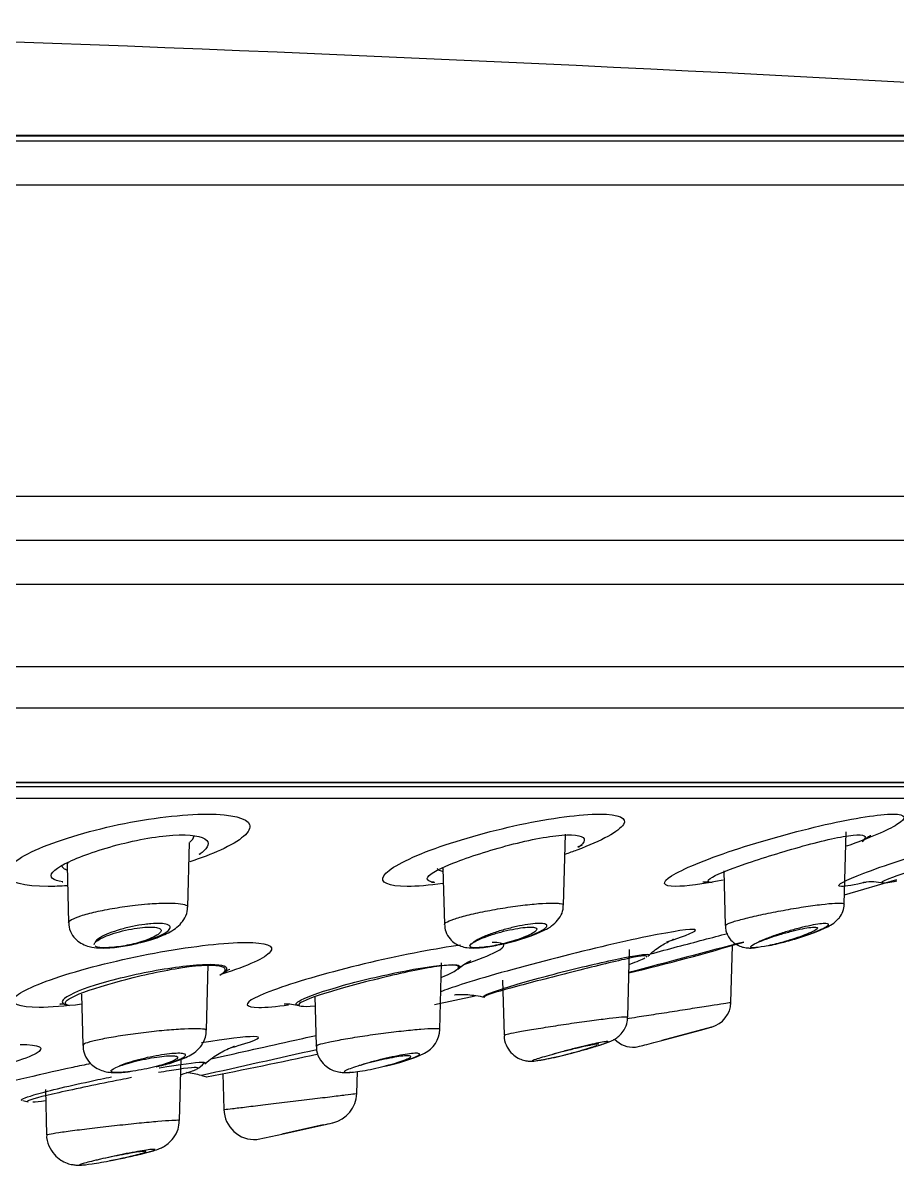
# Model space of a CAD drawing. Header units: millimetres. Extents: x -60 to 7633, y -2614 to 2146.
# Drawn here: x 3605 to 3624.86, y 1863.59 to 1889.54 of the extents above; entities that cross this region are included whole.
import ezdxf

# ---------------------------------------------------------------- set-up
doc = ezdxf.new("R2010")
doc.units = ezdxf.units.MM
doc.layers.get('0').update_dxf_attribs({"color": 250})

msp = doc.modelspace()

# ---------------------------------------------------------------- linework, layer by layer
at = {"linetype": 'Continuous'}
for p, q in [((3489.274, 1886.984), (3643.874, 1886.984)), ((3487.5, 1886.854), (3645.648, 1886.854)), ((3489.074, 1886.969), (3644.074, 1886.969)), ((3486.574, 1885.857), (3646.574, 1885.857)), ((3486.574, 1878.785), (3646.574, 1878.785)), ((3487.574, 1877.785), (3645.574, 1877.785)), ((3495.574, 1876.785), (3637.574, 1876.785)), ((3495.574, 1874.913), (3637.574, 1874.913)), ((3496.223, 1873.976), (3636.924, 1873.976)), ((3500.908, 1872.287), (3632.239, 1872.287)), ((3500.974, 1872.276), (3632.174, 1872.276)), ((3501.568, 1872.192), (3631.579, 1872.192)), ((3631.372, 1871.914), (3501.776, 1871.914)), ((3623.658, 1869.514), (3623.702, 1871.157)), ((3608.747, 1869.448), (3608.786, 1870.919)), ((3617.282, 1869.489), (3617.324, 1871.106)), ((3606.009, 1870.396), (3606.043, 1869.093)), ((3606.009, 1870.383), (3606.012, 1870.371)), ((3614.544, 1870.328), (3614.577, 1869.058)), ((3620.921, 1870.272), (3620.954, 1869.031)), ((3623.664, 1869.727), (3624.855, 1870.079)), ((3621.085, 1867.282), (3621.119, 1868.578)), ((3618.743, 1866.951), (3618.783, 1868.483)), ((3609.173, 1866.649), (3609.213, 1868.143)), ((3614.474, 1866.671), (3614.514, 1868.184)), ((3615.898, 1867.791), (3615.931, 1866.537)), ((3606.333, 1867.474), (3606.363, 1866.315)), ((3611.634, 1867.428), (3611.663, 1866.293)), ((3614.351, 1867.238), (3615.274, 1867.436)), ((3620.645, 1866.722), (3619.518, 1866.417)), ((3619.518, 1866.417), (3620.424, 1866.662)), ((3620.424, 1866.661), (3620.424, 1866.662)), ((3608.564, 1864.603), (3608.601, 1866.007)), ((3612.588, 1865.212), (3612.601, 1865.713)), ((3609.548, 1865.668), (3609.569, 1864.85)), ((3605.517, 1865.305), (3605.544, 1864.274)), ((3610.885, 1864.288), (3612.045, 1864.55)), ((3611.824, 1864.5), (3610.885, 1864.288)), ((3611.824, 1864.499), (3611.824, 1864.5)), ((3605.544, 1864.274), (3605.544, 1864.274))]:
    msp.add_line(p, q, dxfattribs=at)
for centre, radius, start, end in [((3566.574, 821.618), 1068.167, 85.85005, 88.768323), ((3605.739, 1878.654), 8.645, 292.2049, 292.5053), ((3613.485, 1880.562), 10.58, 292.9495, 293.5397), ((3620.475, 1869.034), 0.984, 79.1646, 91.6082), ((3618.341, 1896.678), 27.282, 282.1407, 282.1916), ((3624.27, 1868.684), 1.336, 77.919, 97.1817), ((3623.15, 1869.523), 0.506, 321.5879, 358.754), ((3615.053, 1872.748), 4.223, 280.7852, 294.0243), ((4012.653, 387.675), 1531.796, 104.799464, 104.900873), ((3608.096, 1912.869), 46.165, 283.3583, 286.7176), ((3620.485, 1867.301), 0.6, 285.1681, 358.3142), ((3605.316, 1878.607), 11.375, 272.6743, 272.6829), ((3605.763, 1866.112), 1.136, 76.1293, 85.7711), ((3610.946, 1865.925), 1.32, 75.5168, 90.5014), ((3608.681, 1866.613), 0.484, 326.5588, 4.283), ((3613.844, 1866.69), 0.627, 296.482, 358.0352), ((3565.054, 2068.712), 209.5, 285.32428, 285.3848), ((3614.95, 1876.053), 10.238, 279.319, 289.2011), ((3618.873, 1866.864), 0.6, 224.2173, 273.8827), ((4056.092, -129.221), 2044.318, 102.555771, 102.630901), ((3594.495, 1943.662), 79.435, 280.64784, 282.51505), ((3612.45, 1869.743), 3.984, 281.0553, 294.8405), ((3608.697, 1866.247), 0.54, 297.8055, 321.143), ((3608.325, 1862.714), 3, 75.7962, 82.4783), ((3610.218, 1870.178), 4.7, 255.8042, 257.2401), ((3610.218, 1870.178), 4.7, 255.7949, 255.8042), ((3611.888, 1865.232), 0.7, 282.7378, 358.3286), ((3605.192, 1865.477), 0.459, 245.8636, 261.8523), ((3610.269, 1864.866), 0.7, 181.374, 273.7862), ((3565.054, 2068.712), 209.5, 282.899, 282.95961), ((3606.165, 1885.37), 21.604, 281.0654, 282.6201)]:
    msp.add_arc(centre, radius, start, end, dxfattribs=at)
for points, knots in [([(3606.007, 1869.933), (3605.855, 1869.923), (3605.712, 1869.918), (3605.032, 1869.918), (3604.679, 1870.007), (3604.57, 1870.311), (3604.809, 1870.524), (3605.762, 1870.958), (3606.457, 1871.17), (3607.901, 1871.473), (3608.641, 1871.561), (3609.196, 1871.561)], [0, 0, 0, 0, 0.056819, 0.056819, 0.292614, 0.292614, 0.528409, 0.528409, 0.764205, 0.764205, 1, 1, 1, 1]), ([(3609.196, 1871.561), (3609.751, 1871.561), (3610.098, 1871.473), (3610.206, 1871.171), (3609.96, 1870.957), (3609.291, 1870.652), (3609.054, 1870.562), (3608.792, 1870.477)], [0, 0, 0, 0, 0.413302, 0.413302, 0.826604, 0.826604, 1, 1, 1, 1]), ([(3614.544, 1869.982), (3614.231, 1869.94), (3613.953, 1869.918), (3613.301, 1869.918), (3613.103, 1870.007), (3613.295, 1870.311), (3613.68, 1870.524), (3614.833, 1870.958), (3615.579, 1871.17), (3617, 1871.473), (3617.668, 1871.561), (3618.107, 1871.561)], [0, 0, 0, 0, 0.112051, 0.112051, 0.334038, 0.334038, 0.556026, 0.556026, 0.778013, 0.778013, 1, 1, 1, 1]), ([(3618.107, 1871.561), (3618.545, 1871.561), (3618.738, 1871.473), (3618.544, 1871.171), (3618.152, 1870.957), (3617.496, 1870.71), (3617.406, 1870.677), (3617.312, 1870.645)], [0, 0, 0, 0, 0.464812, 0.464812, 0.929625, 0.929625, 1, 1, 1, 1]), ([(3620.908, 1870.062), (3620.439, 1869.969), (3620.057, 1869.918), (3619.527, 1869.918), (3619.494, 1870.007), (3619.979, 1870.311), (3620.493, 1870.524), (3621.794, 1870.958), (3622.559, 1871.17), (3623.896, 1871.473), (3624.461, 1871.561), (3624.765, 1871.561)], [0, 0, 0, 0, 0.160429, 0.160429, 0.370322, 0.370322, 0.580215, 0.580215, 0.790107, 0.790107, 1, 1, 1, 1]), ([(3624.158, 1870.01), (3623.883, 1869.95), (3623.687, 1869.918), (3623.44, 1869.918), (3623.572, 1870.007), (3624.328, 1870.311), (3624.949, 1870.524), (3626.343, 1870.958), (3627.092, 1871.17), (3628.286, 1871.473), (3628.725, 1871.561), (3628.88, 1871.561)], [0, 0, 0, 0, 0.131797, 0.131797, 0.348848, 0.348848, 0.565898, 0.565898, 0.782949, 0.782949, 1, 1, 1, 1]), ([(3624.765, 1871.561), (3625.069, 1871.561), (3625.098, 1871.473), (3624.646, 1871.192), (3624.231, 1871.016), (3623.71, 1870.832)], [0, 0, 0, 0, 0.537815, 0.537815, 1, 1, 1, 1]), ([(3607.062, 1870.837), (3607.517, 1870.962), (3608.015, 1871.058), (3608.808, 1871.109), (3609.093, 1871.062), (3609.255, 1870.879), (3609.19, 1870.762), (3609.01, 1870.643)], [0, 0, 0, 0, 0.3497706, 0.3497706, 0.6995411, 0.6995411, 1, 1, 1, 1]), ([(3615.974, 1870.837), (3616.439, 1870.962), (3616.908, 1871.058), (3617.576, 1871.109), (3617.764, 1871.062), (3617.748, 1870.918), (3617.702, 1870.862), (3617.622, 1870.802)], [0, 0, 0, 0, 0.4055627, 0.4055627, 0.8111255, 0.8111255, 1, 1, 1, 1]), ([(3622.727, 1870.837), (3623.182, 1870.962), (3623.601, 1871.058), (3624.114, 1871.109), (3624.198, 1871.062), (3624.083, 1870.957), (3624.076, 1870.951), (3624.067, 1870.944)], [0, 0, 0, 0, 0.484645, 0.484645, 0.969289, 0.969289, 1, 1, 1, 1]), ([(3624.063, 1870.937), (3624.102, 1870.969), (3624.18, 1871.032), (3624.246, 1871.071), (3624.259, 1871.078), (3624.259, 1871.078)], [0, 0, 0, 0, 0.303251, 0.706989, 1, 1, 1, 1]), ([(3605.911, 1870.022), (3605.797, 1870.038), (3605.715, 1870.064), (3605.588, 1870.177), (3605.695, 1870.297), (3606.206, 1870.563), (3606.608, 1870.711), (3607.062, 1870.837)], [0, 0, 0, 0, 0.1856472, 0.1856472, 0.5928236, 0.5928236, 1, 1, 1, 1]), ([(3614.345, 1870.012), (3614.235, 1870.026), (3614.179, 1870.056), (3614.195, 1870.177), (3614.401, 1870.297), (3615.059, 1870.563), (3615.509, 1870.711), (3615.974, 1870.837)], [0, 0, 0, 0, 0.218555, 0.218555, 0.609277, 0.609277, 1, 1, 1, 1]), ([(3620.642, 1870.006), (3620.554, 1870.017), (3620.543, 1870.049), (3620.721, 1870.177), (3621.018, 1870.297), (3621.793, 1870.563), (3622.271, 1870.711), (3622.727, 1870.837)], [0, 0, 0, 0, 0.245411, 0.245411, 0.622705, 0.622705, 1, 1, 1, 1]), ([(3624.532, 1870.003), (3624.479, 1870.008), (3624.53, 1870.042), (3624.881, 1870.177), (3625.254, 1870.297), (3626.113, 1870.563), (3626.6, 1870.711), (3627.025, 1870.837)], [0, 0, 0, 0, 0.2703193, 0.2703193, 0.6351596, 0.6351596, 1, 1, 1, 1]), ([(3605.885, 1870.384), (3605.889, 1870.371), (3605.897, 1870.358), (3605.927, 1870.327), (3605.957, 1870.311), (3605.996, 1870.297)], [0, 0, 0, 0, 0.379387, 0.379387, 1, 1, 1, 1]), ([(3606.032, 1870.473), (3606.017, 1870.448), (3606.009, 1870.423), (3606.009, 1870.401), (3606.009, 1870.391), (3606.01, 1870.381), (3606.012, 1870.372)], [0, 0, 0, 0, 0.697239, 0.697239, 0.697239, 1, 1, 1, 1]), ([(3614.281, 1870.018), (3614.279, 1870.018), (3614.29, 1870.019), (3614.338, 1870.011), (3614.354, 1870.008)], [0, 0, 0, 0, 0.7108224, 1, 1, 1, 1]), ([(3606.043, 1869.093), (3606.042, 1869.114), (3606.066, 1869.139), (3606.11, 1869.164), (3606.158, 1869.192), (3606.231, 1869.222), (3606.323, 1869.252), (3606.417, 1869.282), (3606.533, 1869.313), (3606.662, 1869.342), (3606.792, 1869.372), (3606.938, 1869.4), (3607.089, 1869.426), (3607.239, 1869.451), (3607.398, 1869.473), (3607.551, 1869.491), (3607.648, 1869.502), (3607.745, 1869.512), (3607.838, 1869.519)], [0, 0, 0, 0, 0.168209, 0.168209, 0.168209, 0.346177, 0.346177, 0.346177, 0.526705, 0.526705, 0.526705, 0.707906, 0.707906, 0.707906, 0.887496, 0.887496, 0.887496, 1, 1, 1, 1]), ([(3607.682, 1868.646), (3607.767, 1868.667), (3607.973, 1868.719), (3608.291, 1868.848), (3608.53, 1868.988), (3608.688, 1869.196), (3608.75, 1869.35), (3608.742, 1869.431), (3608.74, 1869.449)], [0, 0, 0, 0, 0.14405, 0.408509, 0.701434, 0.835313, 0.968234, 1, 1, 1, 1]), ([(3607.838, 1869.519), (3607.978, 1869.531), (3608.112, 1869.538), (3608.229, 1869.54), (3608.347, 1869.542), (3608.45, 1869.539), (3608.53, 1869.531), (3608.611, 1869.524), (3608.672, 1869.511), (3608.707, 1869.495), (3608.734, 1869.482), (3608.748, 1869.467), (3608.747, 1869.451)], [0, 0, 0, 0, 0.26621, 0.26621, 0.26621, 0.532472, 0.532472, 0.532472, 0.798209, 0.798209, 0.798209, 1, 1, 1, 1]), ([(3614.577, 1869.056), (3614.577, 1869.068), (3614.589, 1869.083), (3614.613, 1869.099), (3614.648, 1869.121), (3614.708, 1869.147), (3614.788, 1869.174), (3614.87, 1869.202), (3614.975, 1869.232), (3615.094, 1869.262), (3615.215, 1869.293), (3615.355, 1869.324), (3615.501, 1869.353), (3615.647, 1869.382), (3615.805, 1869.41), (3615.96, 1869.435), (3616.113, 1869.459), (3616.269, 1869.48), (3616.413, 1869.497), (3616.555, 1869.514), (3616.69, 1869.526), (3616.806, 1869.533), (3616.92, 1869.54), (3617.019, 1869.542), (3617.095, 1869.539), (3617.141, 1869.538), (3617.179, 1869.534), (3617.208, 1869.529)], [0, 0, 0, 0, 0.08384, 0.08384, 0.08384, 0.203027, 0.203027, 0.203027, 0.324433, 0.324433, 0.324433, 0.447463, 0.447463, 0.447463, 0.570765, 0.570765, 0.570765, 0.692802, 0.692802, 0.692802, 0.812598, 0.812598, 0.812598, 0.930228, 0.930228, 0.930228, 1, 1, 1, 1]), ([(3616.772, 1868.891), (3616.89, 1868.942), (3617.037, 1869.017), (3617.207, 1869.211), (3617.277, 1869.368), (3617.274, 1869.455), (3617.273, 1869.488)], [0, 0, 0, 0, 0.488027, 0.715127, 0.907446, 1, 1, 1, 1]), ([(3617.208, 1869.529), (3617.257, 1869.52), (3617.282, 1869.506), (3617.282, 1869.489), (3617.282, 1869.489), (3617.282, 1869.489), (3617.282, 1869.489)], [0, 0, 0, 0, 0.9998861, 0.9998861, 0.9998861, 1, 1, 1, 1]), ([(3620.954, 1869.029), (3620.954, 1869.036), (3620.963, 1869.045), (3620.98, 1869.055), (3621.009, 1869.072), (3621.064, 1869.093), (3621.138, 1869.117), (3621.214, 1869.141), (3621.313, 1869.168), (3621.427, 1869.196), (3621.543, 1869.225), (3621.678, 1869.256), (3621.82, 1869.286), (3621.964, 1869.316), (3622.12, 1869.347), (3622.274, 1869.375), (3622.428, 1869.404), (3622.586, 1869.43), (3622.733, 1869.453), (3622.878, 1869.475), (3623.018, 1869.495), (3623.139, 1869.509), (3623.258, 1869.523), (3623.364, 1869.533), (3623.445, 1869.538), (3623.526, 1869.542), (3623.586, 1869.541), (3623.621, 1869.536), (3623.646, 1869.532), (3623.659, 1869.526), (3623.658, 1869.517)], [0, 0, 0, 0, 0.062916, 0.062916, 0.062916, 0.168173, 0.168173, 0.168173, 0.275265, 0.275265, 0.275265, 0.384283, 0.384283, 0.384283, 0.494491, 0.494491, 0.494491, 0.604576, 0.604576, 0.604576, 0.713231, 0.713231, 0.713231, 0.819803, 0.819803, 0.819803, 0.92461, 0.92461, 0.92461, 1, 1, 1, 1]), ([(3606.05, 1869.094), (3606.048, 1869.076), (3606.04, 1868.996), (3606.099, 1868.844), (3606.214, 1868.698), (3606.36, 1868.6), (3606.534, 1868.54), (3606.772, 1868.511), (3607.104, 1868.528), (3607.457, 1868.583), (3607.624, 1868.63), (3607.682, 1868.646)], [0, 0, 0, 0, 0.024231, 0.125619, 0.216631, 0.300738, 0.394968, 0.530461, 0.740673, 0.921937, 1, 1, 1, 1]), ([(3607.613, 1868.637), (3607.64, 1868.643), (3607.666, 1868.65), (3607.692, 1868.657), (3607.784, 1868.681), (3607.874, 1868.709), (3607.953, 1868.737), (3608.036, 1868.767), (3608.11, 1868.798), (3608.17, 1868.828), (3608.231, 1868.86), (3608.279, 1868.891), (3608.31, 1868.92), (3608.34, 1868.948), (3608.354, 1868.975), (3608.349, 1868.998), (3608.344, 1869.02), (3608.322, 1869.038), (3608.283, 1869.052), (3608.246, 1869.064), (3608.193, 1869.073), (3608.129, 1869.076), (3608.067, 1869.079), (3607.993, 1869.077), (3607.912, 1869.071), (3607.868, 1869.067), (3607.822, 1869.062), (3607.774, 1869.056), (3607.684, 1869.044), (3607.587, 1869.028), (3607.493, 1869.008), (3607.399, 1868.988), (3607.304, 1868.964), (3607.216, 1868.939), (3607.125, 1868.912), (3607.04, 1868.883), (3606.965, 1868.854), (3606.888, 1868.824), (3606.82, 1868.792), (3606.768, 1868.761), (3606.716, 1868.73), (3606.677, 1868.7), (3606.658, 1868.673), (3606.648, 1868.66), (3606.643, 1868.648), (3606.641, 1868.637)], [0, 0, 0, 0, 0.020536, 0.020536, 0.020536, 0.094589, 0.094589, 0.094589, 0.171825, 0.171825, 0.171825, 0.250965, 0.250965, 0.250965, 0.329694, 0.329694, 0.329694, 0.405746, 0.405746, 0.405746, 0.478197, 0.478197, 0.478197, 0.547893, 0.547893, 0.547893, 0.58581, 0.58581, 0.58581, 0.658609, 0.658609, 0.658609, 0.731245, 0.731245, 0.731245, 0.806333, 0.806333, 0.806333, 0.884377, 0.884377, 0.884377, 0.963678, 0.963678, 0.963678, 1, 1, 1, 1]), ([(3615.99, 1868.637), (3615.996, 1868.638), (3616.001, 1868.64), (3616.007, 1868.641), (3616.101, 1868.664), (3616.197, 1868.69), (3616.287, 1868.718), (3616.38, 1868.746), (3616.47, 1868.777), (3616.548, 1868.807), (3616.629, 1868.839), (3616.701, 1868.87), (3616.757, 1868.9), (3616.814, 1868.93), (3616.856, 1868.958), (3616.88, 1868.982), (3616.904, 1869.006), (3616.911, 1869.027), (3616.9, 1869.042), (3616.893, 1869.052), (3616.879, 1869.06), (3616.858, 1869.065), (3616.829, 1869.074), (3616.784, 1869.078), (3616.729, 1869.077), (3616.673, 1869.076), (3616.604, 1869.071), (3616.529, 1869.061), (3616.453, 1869.051), (3616.369, 1869.037), (3616.282, 1869.02), (3616.193, 1869.002), (3616.099, 1868.98), (3616.008, 1868.956), (3615.913, 1868.931), (3615.818, 1868.903), (3615.731, 1868.874), (3615.639, 1868.844), (3615.554, 1868.813), (3615.481, 1868.782), (3615.406, 1868.751), (3615.343, 1868.72), (3615.295, 1868.691), (3615.263, 1868.672), (3615.238, 1868.653), (3615.221, 1868.637)], [0, 0, 0, 0, 0.004443, 0.004443, 0.004443, 0.077749, 0.077749, 0.077749, 0.154335, 0.154335, 0.154335, 0.233226, 0.233226, 0.233226, 0.312267, 0.312267, 0.312267, 0.389061, 0.389061, 0.389061, 0.436205, 0.436205, 0.436205, 0.505307, 0.505307, 0.505307, 0.574411, 0.574411, 0.574411, 0.643612, 0.643612, 0.643612, 0.714806, 0.714806, 0.714806, 0.789161, 0.789161, 0.789161, 0.866649, 0.866649, 0.866649, 0.94587, 0.94587, 0.94587, 1, 1, 1, 1]), ([(3622.206, 1868.637), (3622.281, 1868.655), (3622.358, 1868.676), (3622.435, 1868.698), (3622.532, 1868.726), (3622.629, 1868.755), (3622.72, 1868.785), (3622.814, 1868.816), (3622.903, 1868.848), (3622.98, 1868.878), (3623.058, 1868.909), (3623.127, 1868.938), (3623.178, 1868.964), (3623.213, 1868.982), (3623.241, 1868.998), (3623.261, 1869.012), (3623.288, 1869.031), (3623.3, 1869.047), (3623.297, 1869.058), (3623.294, 1869.069), (3623.275, 1869.075), (3623.241, 1869.077), (3623.208, 1869.078), (3623.16, 1869.075), (3623.102, 1869.067), (3623.044, 1869.06), (3622.974, 1869.047), (3622.897, 1869.032), (3622.819, 1869.016), (3622.733, 1868.995), (3622.644, 1868.973), (3622.552, 1868.949), (3622.456, 1868.923), (3622.363, 1868.895), (3622.266, 1868.866), (3622.17, 1868.835), (3622.082, 1868.804), (3621.991, 1868.773), (3621.907, 1868.742), (3621.836, 1868.712), (3621.771, 1868.685), (3621.716, 1868.659), (3621.674, 1868.637)], [0, 0, 0, 0, 0.060054, 0.060054, 0.060054, 0.135891, 0.135891, 0.135891, 0.21439, 0.21439, 0.21439, 0.293623, 0.293623, 0.293623, 0.346592, 0.346592, 0.346592, 0.417528, 0.417528, 0.417528, 0.488587, 0.488587, 0.488587, 0.558036, 0.558036, 0.558036, 0.627029, 0.627029, 0.627029, 0.697601, 0.697601, 0.697601, 0.771152, 0.771152, 0.771152, 0.847967, 0.847967, 0.847967, 0.926964, 0.926964, 0.926964, 1, 1, 1, 1]), ([(3622.211, 1868.636), (3622.262, 1868.649), (3622.419, 1868.686), (3622.734, 1868.783), (3623.087, 1868.91), (3623.309, 1869.011), (3623.462, 1869.111), (3623.524, 1869.182), (3623.547, 1869.208)], [0, 0, 0, 0, 0.086967, 0.31097, 0.542724, 0.801818, 0.938493, 1, 1, 1, 1]), ([(3606.641, 1868.637), (3606.641, 1868.637), (3606.641, 1868.637), (3606.641, 1868.637), (3606.658, 1868.66), (3606.69, 1868.685), (3606.733, 1868.711), (3606.778, 1868.738), (3606.836, 1868.766), (3606.904, 1868.793), (3606.972, 1868.82), (3607.053, 1868.847), (3607.138, 1868.872), (3607.221, 1868.896), (3607.312, 1868.919), (3607.402, 1868.937), (3607.489, 1868.955), (3607.577, 1868.969), (3607.659, 1868.979), (3607.738, 1868.988), (3607.812, 1868.994), (3607.876, 1868.994), (3607.939, 1868.995), (3607.993, 1868.992), (3608.035, 1868.984), (3608.077, 1868.977), (3608.108, 1868.965), (3608.125, 1868.951), (3608.143, 1868.936), (3608.148, 1868.918), (3608.14, 1868.897), (3608.132, 1868.876), (3608.109, 1868.852), (3608.074, 1868.827), (3608.038, 1868.801), (3607.987, 1868.774), (3607.927, 1868.747), (3607.864, 1868.719), (3607.79, 1868.691), (3607.709, 1868.666), (3607.678, 1868.656), (3607.646, 1868.646), (3607.613, 1868.637)], [0, 0, 0, 0, 0.000031, 0.000031, 0.000031, 0.080794, 0.080794, 0.080794, 0.1648, 0.1648, 0.1648, 0.250361, 0.250361, 0.250361, 0.334874, 0.334874, 0.334874, 0.416123, 0.416123, 0.416123, 0.49355, 0.49355, 0.49355, 0.568422, 0.568422, 0.568422, 0.642961, 0.642961, 0.642961, 0.719339, 0.719339, 0.719339, 0.798987, 0.798987, 0.798987, 0.88211, 0.88211, 0.88211, 0.967438, 0.967438, 0.967438, 1, 1, 1, 1]), ([(3614.582, 1869.057), (3614.586, 1868.995), (3614.597, 1868.883), (3614.692, 1868.726), (3614.819, 1868.617), (3614.957, 1868.553), (3615.112, 1868.521), (3615.322, 1868.515), (3615.581, 1868.542), (3615.775, 1868.584), (3615.843, 1868.599)], [0, 0, 0, 0, 0.097118, 0.209052, 0.303984, 0.395106, 0.496336, 0.644385, 0.892338, 1, 1, 1, 1]), ([(3619.626, 1868.657), (3620.101, 1868.81), (3620.336, 1868.913), (3620.19, 1868.961), (3619.798, 1868.904), (3618.576, 1868.653), (3617.769, 1868.463), (3616.207, 1868.06), (3615.46, 1867.849), (3614.955, 1867.687)], [0, 0, 0, 0, 0.245362, 0.245362, 0.496908, 0.496908, 0.748454, 0.748454, 1, 1, 1, 1]), ([(3615.221, 1868.637), (3615.225, 1868.639), (3615.229, 1868.642), (3615.233, 1868.645), (3615.27, 1868.668), (3615.321, 1868.694), (3615.381, 1868.72), (3615.443, 1868.747), (3615.517, 1868.776), (3615.596, 1868.802), (3615.677, 1868.83), (3615.766, 1868.857), (3615.856, 1868.881), (3615.944, 1868.904), (3616.036, 1868.926), (3616.122, 1868.943), (3616.205, 1868.96), (3616.286, 1868.974), (3616.358, 1868.982), (3616.426, 1868.991), (3616.487, 1868.995), (3616.535, 1868.994), (3616.583, 1868.994), (3616.619, 1868.99), (3616.643, 1868.981), (3616.667, 1868.973), (3616.678, 1868.961), (3616.676, 1868.946), (3616.674, 1868.93), (3616.658, 1868.911), (3616.63, 1868.89), (3616.602, 1868.868), (3616.559, 1868.844), (3616.506, 1868.818), (3616.451, 1868.792), (3616.384, 1868.764), (3616.31, 1868.737), (3616.234, 1868.709), (3616.148, 1868.682), (3616.06, 1868.656), (3616.037, 1868.65), (3616.013, 1868.643), (3615.99, 1868.637)], [0, 0, 0, 0, 0.009309, 0.009309, 0.009309, 0.090502, 0.090502, 0.090502, 0.174812, 0.174812, 0.174812, 0.260398, 0.260398, 0.260398, 0.344626, 0.344626, 0.344626, 0.425421, 0.425421, 0.425421, 0.50246, 0.50246, 0.50246, 0.577176, 0.577176, 0.577176, 0.651834, 0.651834, 0.651834, 0.72855, 0.72855, 0.72855, 0.808632, 0.808632, 0.808632, 0.892117, 0.892117, 0.892117, 0.977565, 0.977565, 0.977565, 1, 1, 1, 1]), ([(3619.255, 1868.385), (3619.459, 1868.439), (3619.667, 1868.495), (3620.272, 1868.655), (3620.66, 1868.758), (3621.011, 1868.851)], [0, 0, 0, 0, 0.342478, 0.342478, 1, 1, 1, 1]), ([(3620.962, 1869.031), (3620.962, 1868.985), (3620.965, 1868.884), (3621.045, 1868.734), (3621.162, 1868.621), (3621.285, 1868.556), (3621.404, 1868.525), (3621.528, 1868.516), (3621.607, 1868.521), (3621.659, 1868.527)], [0, 0, 0, 0, 0.112795, 0.288794, 0.429972, 0.554519, 0.67312, 0.802295, 1, 1, 1, 1]), ([(3621.674, 1868.637), (3621.694, 1868.646), (3621.715, 1868.655), (3621.738, 1868.665), (3621.797, 1868.69), (3621.867, 1868.716), (3621.943, 1868.743), (3622.021, 1868.77), (3622.108, 1868.799), (3622.196, 1868.825), (3622.284, 1868.852), (3622.376, 1868.878), (3622.464, 1868.9), (3622.55, 1868.922), (3622.634, 1868.942), (3622.709, 1868.957), (3622.78, 1868.971), (3622.845, 1868.982), (3622.898, 1868.988), (3622.948, 1868.994), (3622.987, 1868.996), (3623.013, 1868.993), (3623.039, 1868.991), (3623.052, 1868.984), (3623.051, 1868.974), (3623.051, 1868.963), (3623.037, 1868.949), (3623.012, 1868.932), (3622.986, 1868.915), (3622.946, 1868.894), (3622.897, 1868.871), (3622.845, 1868.848), (3622.781, 1868.822), (3622.711, 1868.796), (3622.638, 1868.769), (3622.555, 1868.741), (3622.47, 1868.714), (3622.385, 1868.687), (3622.294, 1868.661), (3622.206, 1868.637)], [0, 0, 0, 0, 0.031667, 0.031667, 0.031667, 0.113809, 0.113809, 0.113809, 0.198706, 0.198706, 0.198706, 0.284173, 0.284173, 0.284173, 0.367579, 0.367579, 0.367579, 0.447262, 0.447262, 0.447262, 0.523442, 0.523442, 0.523442, 0.597897, 0.597897, 0.597897, 0.672933, 0.672933, 0.672933, 0.750497, 0.750497, 0.750497, 0.831579, 0.831579, 0.831579, 0.915809, 0.915809, 0.915809, 1, 1, 1, 1]), ([(3606.339, 1867.24), (3605.961, 1867.194), (3605.628, 1867.17), (3604.913, 1867.17), (3604.707, 1867.25), (3604.922, 1867.522), (3605.339, 1867.714), (3606.576, 1868.103), (3607.374, 1868.293), (3608.891, 1868.565), (3609.601, 1868.645), (3610.066, 1868.645)], [0, 0, 0, 0, 0.122391, 0.122391, 0.341793, 0.341793, 0.561196, 0.561196, 0.780598, 0.780598, 1, 1, 1, 1]), ([(3607.613, 1868.637), (3607.49, 1868.602), (3607.356, 1868.574), (3607.1, 1868.536), (3606.977, 1868.525), (3606.778, 1868.525), (3606.704, 1868.535), (3606.656, 1868.558), (3606.65, 1868.562), (3606.645, 1868.565)], [0, 0, 0, 0, 0.3149612, 0.3149612, 0.6299224, 0.6299224, 0.9448836, 0.9448836, 1, 1, 1, 1]), ([(3610.066, 1868.645), (3610.531, 1868.645), (3610.731, 1868.565), (3610.516, 1868.298), (3610.112, 1868.112), (3609.526, 1867.924)], [0, 0, 0, 0, 0.5066633, 0.5066633, 1, 1, 1, 1]), ([(3614.94, 1868.582), (3614.671, 1868.545), (3614.36, 1868.494), (3613.31, 1868.294), (3612.487, 1868.102), (3611.104, 1867.717), (3610.545, 1867.525), (3610.011, 1867.249), (3610.045, 1867.17), (3610.523, 1867.17), (3610.756, 1867.19), (3611.04, 1867.228)], [0, 0, 0, 0, 0.118393, 0.118393, 0.369979, 0.369979, 0.621565, 0.621565, 0.87315, 0.87315, 1, 1, 1, 1]), ([(3615.041, 1868.154), (3615.352, 1868.257), (3615.596, 1868.352), (3616.012, 1868.565), (3615.984, 1868.645), (3615.662, 1868.645)], [0, 0, 0, 0, 0.362533, 0.362533, 1, 1, 1, 1]), ([(3615.99, 1868.637), (3615.861, 1868.602), (3615.728, 1868.574), (3615.489, 1868.536), (3615.382, 1868.525), (3615.225, 1868.525), (3615.176, 1868.535), (3615.148, 1868.574), (3615.169, 1868.602), (3615.221, 1868.637)], [0, 0, 0, 0, 0.25, 0.25, 0.5, 0.5, 0.75, 0.75, 1, 1, 1, 1]), ([(3619.197, 1868.33), (3619.249, 1868.379), (3619.373, 1868.497), (3619.583, 1868.622), (3619.727, 1868.697), (3619.775, 1868.717), (3619.781, 1868.72), (3619.781, 1868.72)], [0, 0, 0, 0, 0.1768458, 0.5013967, 0.7106162, 0.8958102, 1, 1, 1, 1]), ([(3622.206, 1868.637), (3622.078, 1868.602), (3621.953, 1868.574), (3621.741, 1868.536), (3621.654, 1868.525), (3621.545, 1868.525), (3621.524, 1868.535), (3621.551, 1868.574), (3621.599, 1868.602), (3621.674, 1868.637)], [0, 0, 0, 0, 0.25, 0.25, 0.5, 0.5, 0.75, 0.75, 1, 1, 1, 1]), ([(3621.971, 1868.578), (3621.982, 1868.58), (3622.056, 1868.597), (3622.134, 1868.616), (3622.211, 1868.636)], [0, 0, 0, 0, 0.141164, 1, 1, 1, 1]), ([(3619.162, 1868.314), (3619.216, 1868.359), (3619.076, 1868.349), (3618.484, 1868.224), (3618.034, 1868.113), (3617.088, 1867.875), (3616.599, 1867.749), (3615.837, 1867.544), (3615.568, 1867.464), (3615.481, 1867.416), (3615.48, 1867.409), (3615.497, 1867.406)], [0, 0, 0, 0, 0.22749, 0.22749, 0.461036, 0.461036, 0.694581, 0.694581, 0.928126, 0.928126, 1, 1, 1, 1]), ([(3615.896, 1867.593), (3616.211, 1867.694), (3616.676, 1867.826), (3617.65, 1868.077), (3618.157, 1868.196), (3618.912, 1868.352), (3619.161, 1868.389), (3619.22, 1868.369), (3619.219, 1868.363), (3619.207, 1868.353)], [0, 0, 0, 0, 0.308233, 0.308233, 0.616466, 0.616466, 0.924699, 0.924699, 1, 1, 1, 1]), ([(3609.263, 1868.141), (3608.967, 1868.141), (3608.515, 1868.091), (3607.549, 1867.918), (3607.037, 1867.795), (3606.255, 1867.55), (3605.986, 1867.427), (3605.872, 1867.284), (3605.908, 1867.243), (3606.014, 1867.221)], [0, 0, 0, 0, 0.275445, 0.275445, 0.55089, 0.55089, 0.826336, 0.826336, 1, 1, 1, 1]), ([(3607.089, 1867.738), (3607.524, 1867.859), (3608.024, 1867.975), (3608.908, 1868.123), (3609.281, 1868.149), (3609.632, 1868.083), (3609.635, 1868), (3609.48, 1867.898)], [0, 0, 0, 0, 0.339855, 0.339855, 0.679709, 0.679709, 1, 1, 1, 1]), ([(3609.557, 1867.95), (3609.584, 1867.969), (3609.605, 1867.987), (3609.688, 1868.091), (3609.56, 1868.141), (3609.263, 1868.141)], [0, 0, 0, 0, 0.1618366, 0.1618366, 1, 1, 1, 1]), ([(3609.547, 1867.942), (3609.592, 1867.972), (3609.667, 1868.023), (3609.699, 1868.038), (3609.702, 1868.039), (3609.702, 1868.039)], [0, 0, 0, 0, 0.443429, 0.907643, 1, 1, 1, 1]), ([(3611.266, 1867.209), (3611.177, 1867.227), (3611.195, 1867.272), (3611.49, 1867.426), (3611.843, 1867.548), (3612.733, 1867.796), (3613.255, 1867.917), (3614.166, 1868.091), (3614.551, 1868.141), (3614.756, 1868.141)], [0, 0, 0, 0, 0.203072, 0.203072, 0.468715, 0.468715, 0.734357, 0.734357, 1, 1, 1, 1]), ([(3614.521, 1867.858), (3614.709, 1867.933), (3614.836, 1868), (3614.949, 1868.123), (3614.817, 1868.149), (3614.229, 1868.081), (3613.782, 1867.99), (3612.844, 1867.767), (3612.364, 1867.638), (3611.617, 1867.413), (3611.352, 1867.315), (3611.216, 1867.198), (3611.342, 1867.179), (3611.632, 1867.204)], [0, 0, 0, 0, 0.116721, 0.116721, 0.293719, 0.293719, 0.470718, 0.470718, 0.647716, 0.647716, 0.824714, 0.824714, 1, 1, 1, 1]), ([(3614.883, 1868.039), (3614.936, 1868.08), (3615.039, 1868.161), (3615.15, 1868.218), (3615.175, 1868.231), (3615.177, 1868.232), (3615.177, 1868.232)], [0, 0, 0, 0, 0.285489, 0.657587, 0.961206, 1, 1, 1, 1]), ([(3606.071, 1867.209), (3605.918, 1867.238), (3605.937, 1867.306), (3606.298, 1867.494), (3606.654, 1867.617), (3607.089, 1867.738)], [0, 0, 0, 0, 0.485716, 0.485716, 1, 1, 1, 1]), ([(3615.481, 1867.408), (3615.48, 1867.409), (3615.478, 1867.409), (3615.429, 1867.425), (3615.581, 1867.492), (3615.896, 1867.593)], [0, 0, 0, 0, 0.030308, 0.030308, 1, 1, 1, 1]), ([(3614.807, 1867.458), (3614.807, 1867.458), (3614.823, 1867.46), (3614.918, 1867.465), (3615.151, 1867.465), (3615.35, 1867.429), (3615.498, 1867.403)], [0, 0, 0, 0, 0.194344, 0.388935, 0.616898, 1, 1, 1, 1]), ([(3618.72, 1866.917), (3618.791, 1866.928), (3618.869, 1866.94), (3618.952, 1866.953), (3619.086, 1866.974), (3619.237, 1866.997), (3619.39, 1867.021), (3619.545, 1867.045), (3619.708, 1867.07), (3619.865, 1867.095), (3620.023, 1867.119), (3620.179, 1867.144), (3620.321, 1867.166), (3620.463, 1867.188), (3620.594, 1867.208), (3620.703, 1867.225), (3620.812, 1867.242), (3620.902, 1867.256), (3620.966, 1867.266), (3621.029, 1867.276), (3621.069, 1867.282), (3621.081, 1867.284), (3621.084, 1867.285), (3621.085, 1867.285), (3621.085, 1867.285)], [0, 0, 0, 0, 0.0893788, 0.0893788, 0.0893788, 0.2348114, 0.2348114, 0.2348114, 0.3817828, 0.3817828, 0.3817828, 0.5295167, 0.5295167, 0.5295167, 0.6768669, 0.6768669, 0.6768669, 0.8228344, 0.8228344, 0.8228344, 0.9670475, 0.9670475, 0.9670475, 1, 1, 1, 1]), ([(3615.931, 1866.537), (3615.93, 1866.541), (3615.954, 1866.549), (3615.999, 1866.56), (3616.047, 1866.572), (3616.121, 1866.588), (3616.215, 1866.605), (3616.309, 1866.623), (3616.426, 1866.644), (3616.556, 1866.666), (3616.687, 1866.688), (3616.836, 1866.712), (3616.988, 1866.736), (3617.142, 1866.76), (3617.305, 1866.785), (3617.463, 1866.808), (3617.622, 1866.831), (3617.781, 1866.853), (3617.926, 1866.873), (3618.07, 1866.892), (3618.205, 1866.909), (3618.319, 1866.923), (3618.432, 1866.936), (3618.527, 1866.946), (3618.597, 1866.952), (3618.666, 1866.958), (3618.713, 1866.96), (3618.732, 1866.958), (3618.739, 1866.957), (3618.743, 1866.956), (3618.743, 1866.954)], [0, 0, 0, 0, 0.099712, 0.099712, 0.099712, 0.205641, 0.205641, 0.205641, 0.312573, 0.312573, 0.312573, 0.420692, 0.420692, 0.420692, 0.529677, 0.529677, 0.529677, 0.638814, 0.638814, 0.638814, 0.747296, 0.747296, 0.747296, 0.854604, 0.854604, 0.854604, 0.960757, 0.960757, 0.960757, 1, 1, 1, 1]), ([(3618.317, 1866.385), (3618.342, 1866.395), (3618.384, 1866.413), (3618.471, 1866.461), (3618.574, 1866.542), (3618.671, 1866.667), (3618.736, 1866.816), (3618.734, 1866.911), (3618.733, 1866.951)], [0, 0, 0, 0, 0.15405, 0.296487, 0.44754, 0.63979, 0.871168, 1, 1, 1, 1]), ([(3606.363, 1866.314), (3606.363, 1866.323), (3606.376, 1866.335), (3606.403, 1866.348), (3606.44, 1866.365), (3606.504, 1866.386), (3606.589, 1866.407), (3606.675, 1866.429), (3606.785, 1866.453), (3606.91, 1866.476), (3607.036, 1866.5), (3607.18, 1866.524), (3607.331, 1866.546), (3607.482, 1866.569), (3607.644, 1866.591), (3607.804, 1866.61), (3607.962, 1866.628), (3608.122, 1866.645), (3608.271, 1866.658), (3608.418, 1866.671), (3608.558, 1866.68), (3608.678, 1866.686), (3608.797, 1866.691), (3608.901, 1866.693), (3608.98, 1866.691), (3609.059, 1866.689), (3609.116, 1866.682), (3609.146, 1866.673), (3609.165, 1866.667), (3609.174, 1866.66), (3609.173, 1866.651)], [0, 0, 0, 0, 0.077106, 0.077106, 0.077106, 0.183951, 0.183951, 0.183951, 0.291932, 0.291932, 0.291932, 0.400727, 0.400727, 0.400727, 0.50964, 0.50964, 0.50964, 0.617904, 0.617904, 0.617904, 0.725037, 0.725037, 0.725037, 0.83107, 0.83107, 0.83107, 0.936528, 0.936528, 0.936528, 1, 1, 1, 1]), ([(3609.277, 1866.001), (3609.81, 1866.12), (3610.437, 1866.26), (3611.265, 1866.445), (3611.465, 1866.489), (3611.662, 1866.533)], [0, 0, 0, 0, 0.757892, 0.757892, 1, 1, 1, 1]), ([(3609.716, 1866.25), (3609.781, 1866.268), (3609.841, 1866.285), (3610.34, 1866.431), (3610.472, 1866.507), (3610.245, 1866.507)], [0, 0, 0, 0, 0.111548, 0.111548, 1, 1, 1, 1]), ([(3611.664, 1866.292), (3611.663, 1866.301), (3611.686, 1866.312), (3611.729, 1866.326), (3611.776, 1866.342), (3611.849, 1866.36), (3611.942, 1866.38), (3612.036, 1866.401), (3612.152, 1866.423), (3612.282, 1866.446), (3612.414, 1866.469), (3612.562, 1866.494), (3612.715, 1866.517), (3612.869, 1866.54), (3613.033, 1866.563), (3613.191, 1866.584), (3613.35, 1866.605), (3613.508, 1866.624), (3613.653, 1866.639), (3613.797, 1866.655), (3613.931, 1866.668), (3614.045, 1866.677), (3614.158, 1866.685), (3614.254, 1866.691), (3614.324, 1866.692), (3614.394, 1866.693), (3614.442, 1866.69), (3614.462, 1866.683), (3614.47, 1866.681), (3614.474, 1866.677), (3614.474, 1866.674)], [0, 0, 0, 0, 0.09753, 0.09753, 0.09753, 0.203989, 0.203989, 0.203989, 0.311574, 0.311574, 0.311574, 0.420169, 0.420169, 0.420169, 0.529211, 0.529211, 0.529211, 0.637918, 0.637918, 0.637918, 0.745644, 0.745644, 0.745644, 0.852188, 0.852188, 0.852188, 0.957884, 0.957884, 0.957884, 1, 1, 1, 1]), ([(3615.939, 1866.537), (3615.937, 1866.514), (3615.93, 1866.425), (3615.992, 1866.266), (3616.107, 1866.114), (3616.241, 1866.018), (3616.368, 1865.968), (3616.476, 1865.949), (3616.557, 1865.947), (3616.591, 1865.949), (3616.608, 1865.95)], [0, 0, 0, 0, 0.061001, 0.267454, 0.45138, 0.60247, 0.730697, 0.838886, 0.927925, 1, 1, 1, 1]), ([(3604.94, 1866.328), (3605.399, 1866.328), (3605.529, 1866.253), (3605.082, 1865.996), (3604.5, 1865.814), (3603.672, 1865.617), (3603.612, 1865.603), (3603.552, 1865.59)], [0, 0, 0, 0, 0.481659, 0.481659, 0.963318, 0.963318, 1, 1, 1, 1]), ([(3606.371, 1866.314), (3606.373, 1866.25), (3606.382, 1866.126), (3606.48, 1865.95), (3606.616, 1865.821), (3606.76, 1865.744), (3606.908, 1865.702), (3607.098, 1865.685), (3607.277, 1865.69), (3607.428, 1865.713), (3607.46, 1865.718)], [0, 0, 0, 0, 0.109337, 0.246485, 0.360188, 0.463749, 0.566687, 0.68856, 0.94196, 1, 1, 1, 1]), ([(3608.034, 1865.823), (3608.063, 1865.829), (3608.208, 1865.859), (3608.492, 1865.945), (3608.735, 1866.039), (3608.927, 1866.156), (3609.037, 1866.27), (3609.077, 1866.335), (3609.084, 1866.346)], [0, 0, 0, 0, 0.05713, 0.332552, 0.650195, 0.819181, 0.972455, 1, 1, 1, 1]), ([(3609.135, 1865.885), (3609.198, 1865.939), (3609.343, 1866.064), (3609.582, 1866.19), (3609.741, 1866.263), (3609.798, 1866.285), (3609.807, 1866.288), (3609.807, 1866.288)], [0, 0, 0, 0, 0.18368, 0.49737, 0.694745, 0.870381, 1, 1, 1, 1]), ([(3611.673, 1866.293), (3611.672, 1866.256), (3611.668, 1866.149), (3611.747, 1865.978), (3611.877, 1865.834), (3612.015, 1865.749), (3612.143, 1865.707), (3612.262, 1865.69), (3612.357, 1865.688), (3612.422, 1865.695), (3612.454, 1865.699)], [0, 0, 0, 0, 0.081549, 0.275189, 0.427054, 0.555039, 0.667837, 0.774647, 0.904971, 1, 1, 1, 1]), ([(3618.248, 1866.363), (3618.272, 1866.373), (3618.288, 1866.381), (3618.293, 1866.386), (3618.3, 1866.393), (3618.291, 1866.396), (3618.269, 1866.395), (3618.246, 1866.394), (3618.209, 1866.389), (3618.161, 1866.38), (3618.113, 1866.372), (3618.052, 1866.36), (3617.984, 1866.345), (3617.914, 1866.33), (3617.835, 1866.311), (3617.752, 1866.292), (3617.666, 1866.271), (3617.575, 1866.248), (3617.485, 1866.225), (3617.393, 1866.201), (3617.299, 1866.176), (3617.213, 1866.152), (3617.143, 1866.133), (3617.076, 1866.113), (3617.016, 1866.095)], [0, 0, 0, 0, 0.1042389, 0.1042389, 0.1042389, 0.2335612, 0.2335612, 0.2335612, 0.3603794, 0.3603794, 0.3603794, 0.4874569, 0.4874569, 0.4874569, 0.6173354, 0.6173354, 0.6173354, 0.7514383, 0.7514383, 0.7514383, 0.8895122, 0.8895122, 0.8895122, 1, 1, 1, 1]), ([(3618.082, 1866.332), (3618.082, 1866.333), (3618.082, 1866.333), (3618.082, 1866.333), (3618.081, 1866.337), (3618.065, 1866.338), (3618.037, 1866.335), (3618.01, 1866.332), (3617.969, 1866.325), (3617.918, 1866.316), (3617.867, 1866.306), (3617.805, 1866.293), (3617.737, 1866.278), (3617.667, 1866.263), (3617.588, 1866.244), (3617.508, 1866.225), (3617.426, 1866.205), (3617.339, 1866.182), (3617.254, 1866.16), (3617.172, 1866.139), (3617.091, 1866.117), (3617.016, 1866.095)], [0, 0, 0, 0, 0.00587, 0.00587, 0.00587, 0.169586, 0.169586, 0.169586, 0.330988, 0.330988, 0.330988, 0.493661, 0.493661, 0.493661, 0.660549, 0.660549, 0.660549, 0.832942, 0.832942, 0.832942, 1, 1, 1, 1]), ([(3617.324, 1866.095), (3617.35, 1866.102), (3617.377, 1866.108), (3617.404, 1866.115), (3617.495, 1866.138), (3617.589, 1866.163), (3617.678, 1866.187), (3617.769, 1866.212), (3617.857, 1866.237), (3617.935, 1866.26), (3617.987, 1866.275), (3618.036, 1866.29), (3618.079, 1866.304), (3618.14, 1866.323), (3618.191, 1866.341), (3618.227, 1866.354), (3618.235, 1866.357), (3618.242, 1866.36), (3618.248, 1866.363)], [0, 0, 0, 0, 0.069717, 0.069717, 0.069717, 0.310106, 0.310106, 0.310106, 0.555316, 0.555316, 0.555316, 0.718687, 0.718687, 0.718687, 0.950633, 0.950633, 0.950633, 1, 1, 1, 1]), ([(3617.324, 1866.095), (3617.374, 1866.108), (3617.425, 1866.121), (3617.474, 1866.135), (3617.56, 1866.158), (3617.643, 1866.181), (3617.718, 1866.203), (3617.793, 1866.225), (3617.861, 1866.246), (3617.917, 1866.264), (3617.971, 1866.281), (3618.014, 1866.297), (3618.042, 1866.309)], [0, 0, 0, 0, 0.161184, 0.161184, 0.161184, 0.442337, 0.442337, 0.442337, 0.723975, 0.723975, 0.723975, 1, 1, 1, 1]), ([(3618.909, 1866.265), (3618.909, 1866.265), (3618.972, 1866.279), (3619.195, 1866.333), (3619.349, 1866.371), (3619.518, 1866.417)], [0, 0, 0, 0, 0.499543, 0.499543, 1, 1, 1, 1]), ([(3608.062, 1865.834), (3608.086, 1865.84), (3608.11, 1865.846), (3608.133, 1865.852), (3608.221, 1865.874), (3608.304, 1865.898), (3608.377, 1865.922), (3608.451, 1865.946), (3608.517, 1865.97), (3608.568, 1865.993), (3608.602, 1866.008), (3608.63, 1866.023), (3608.651, 1866.036), (3608.681, 1866.055), (3608.697, 1866.073), (3608.698, 1866.087), (3608.699, 1866.1), (3608.684, 1866.111), (3608.654, 1866.118), (3608.625, 1866.125), (3608.581, 1866.128), (3608.526, 1866.127), (3608.472, 1866.126), (3608.405, 1866.122), (3608.332, 1866.114), (3608.259, 1866.106), (3608.177, 1866.094), (3608.093, 1866.08), (3608.007, 1866.065), (3607.917, 1866.047), (3607.83, 1866.028), (3607.74, 1866.008), (3607.65, 1865.986), (3607.568, 1865.963), (3607.483, 1865.94), (3607.404, 1865.915), (3607.337, 1865.892), (3607.281, 1865.872), (3607.232, 1865.852), (3607.193, 1865.834)], [0, 0, 0, 0, 0.023118, 0.023118, 0.023118, 0.110163, 0.110163, 0.110163, 0.198927, 0.198927, 0.198927, 0.257934, 0.257934, 0.257934, 0.342182, 0.342182, 0.342182, 0.426564, 0.426564, 0.426564, 0.509065, 0.509065, 0.509065, 0.589986, 0.589986, 0.589986, 0.671013, 0.671013, 0.671013, 0.75372, 0.75372, 0.75372, 0.839005, 0.839005, 0.839005, 0.92674, 0.92674, 0.92674, 1, 1, 1, 1]), ([(3607.193, 1865.834), (3607.239, 1865.851), (3607.292, 1865.869), (3607.35, 1865.887), (3607.423, 1865.91), (3607.506, 1865.932), (3607.592, 1865.953), (3607.677, 1865.974), (3607.768, 1865.993), (3607.855, 1866.01), (3607.941, 1866.026), (3608.027, 1866.04), (3608.104, 1866.05), (3608.18, 1866.06), (3608.25, 1866.067), (3608.308, 1866.07), (3608.365, 1866.073), (3608.413, 1866.072), (3608.448, 1866.068), (3608.482, 1866.064), (3608.504, 1866.056), (3608.513, 1866.045), (3608.521, 1866.035), (3608.516, 1866.021), (3608.498, 1866.005), (3608.48, 1865.989), (3608.447, 1865.97), (3608.404, 1865.95), (3608.359, 1865.93), (3608.3, 1865.908), (3608.234, 1865.886), (3608.182, 1865.868), (3608.124, 1865.851), (3608.062, 1865.834)], [0, 0, 0, 0, 0.077535, 0.077535, 0.077535, 0.176237, 0.176237, 0.176237, 0.274679, 0.274679, 0.274679, 0.370903, 0.370903, 0.370903, 0.464012, 0.464012, 0.464012, 0.5546, 0.5546, 0.5546, 0.644316, 0.644316, 0.644316, 0.735064, 0.735064, 0.735064, 0.828281, 0.828281, 0.828281, 0.92444, 0.92444, 0.92444, 1, 1, 1, 1]), ([(3613.211, 1865.834), (3613.277, 1865.849), (3613.344, 1865.866), (3613.408, 1865.883), (3613.497, 1865.907), (3613.584, 1865.931), (3613.66, 1865.955), (3613.711, 1865.971), (3613.759, 1865.986), (3613.801, 1866.001), (3613.862, 1866.022), (3613.913, 1866.043), (3613.949, 1866.06), (3613.985, 1866.078), (3614.007, 1866.093), (3614.013, 1866.104), (3614.018, 1866.114), (3614.008, 1866.122), (3613.984, 1866.125), (3613.959, 1866.129), (3613.921, 1866.128), (3613.87, 1866.124), (3613.82, 1866.12), (3613.758, 1866.112), (3613.688, 1866.101), (3613.618, 1866.089), (3613.538, 1866.075), (3613.455, 1866.058), (3613.37, 1866.041), (3613.28, 1866.021), (3613.191, 1866), (3613.1, 1865.978), (3613.009, 1865.954), (3612.924, 1865.931), (3612.837, 1865.907), (3612.754, 1865.882), (3612.683, 1865.859), (3612.657, 1865.851), (3612.632, 1865.842), (3612.609, 1865.834)], [0, 0, 0, 0, 0.062864, 0.062864, 0.062864, 0.150864, 0.150864, 0.150864, 0.209198, 0.209198, 0.209198, 0.294998, 0.294998, 0.294998, 0.380935, 0.380935, 0.380935, 0.464832, 0.464832, 0.464832, 0.546427, 0.546427, 0.546427, 0.627175, 0.627175, 0.627175, 0.708801, 0.708801, 0.708801, 0.792626, 0.792626, 0.792626, 0.87911, 0.87911, 0.87911, 0.967615, 0.967615, 0.967615, 1, 1, 1, 1]), ([(3613.211, 1865.834), (3613.281, 1865.852), (3613.349, 1865.871), (3613.413, 1865.889), (3613.49, 1865.912), (3613.561, 1865.934), (3613.62, 1865.955), (3613.679, 1865.976), (3613.727, 1865.995), (3613.76, 1866.012), (3613.793, 1866.028), (3613.812, 1866.041), (3613.815, 1866.051), (3613.819, 1866.061), (3613.808, 1866.068), (3613.783, 1866.07), (3613.758, 1866.073), (3613.72, 1866.072), (3613.672, 1866.067), (3613.624, 1866.063), (3613.564, 1866.055), (3613.497, 1866.044), (3613.43, 1866.034), (3613.355, 1866.02), (3613.276, 1866.004), (3613.196, 1865.987), (3613.111, 1865.968), (3613.028, 1865.948), (3612.943, 1865.928), (3612.857, 1865.906), (3612.778, 1865.884), (3612.718, 1865.867), (3612.661, 1865.85), (3612.609, 1865.834)], [0, 0, 0, 0, 0.080695, 0.080695, 0.080695, 0.179424, 0.179424, 0.179424, 0.277827, 0.277827, 0.277827, 0.373963, 0.373963, 0.373963, 0.466983, 0.466983, 0.466983, 0.557518, 0.557518, 0.557518, 0.647239, 0.647239, 0.647239, 0.738045, 0.738045, 0.738045, 0.831351, 0.831351, 0.831351, 0.927594, 0.927594, 0.927594, 1, 1, 1, 1]), ([(3617.016, 1866.095), (3616.938, 1866.073), (3616.868, 1866.054), (3616.744, 1866.018), (3616.692, 1866.002), (3616.597, 1865.971), (3616.568, 1865.959), (3616.567, 1865.953)], [0, 0, 0, 0, 0.2950989, 0.2950989, 0.5901977, 0.5901977, 1, 1, 1, 1]), ([(3616.604, 1865.95), (3616.649, 1865.953), (3616.736, 1865.966), (3616.986, 1866.014), (3617.154, 1866.051), (3617.324, 1866.095)], [0, 0, 0, 0, 0.4593951, 0.4593951, 1, 1, 1, 1]), ([(3606.548, 1865.893), (3606.409, 1865.864), (3606.271, 1865.835), (3605.287, 1865.622), (3604.533, 1865.439), (3603.638, 1865.175), (3603.514, 1865.1), (3603.839, 1865.1), (3604.015, 1865.116), (3604.248, 1865.146)], [0, 0, 0, 0, 0.0609529, 0.0609529, 0.4430811, 0.4430811, 0.8252092, 0.8252092, 1, 1, 1, 1]), ([(3608.062, 1865.834), (3607.985, 1865.812), (3607.904, 1865.793), (3607.735, 1865.758), (3607.649, 1865.743), (3607.4, 1865.705), (3607.249, 1865.691), (3607.045, 1865.691), (3606.994, 1865.705), (3607.012, 1865.755), (3607.08, 1865.791), (3607.193, 1865.834)], [0, 0, 0, 0, 0.125, 0.125, 0.25, 0.25, 0.5, 0.5, 0.75, 0.75, 1, 1, 1, 1]), ([(3608.969, 1865.776), (3608.97, 1865.776), (3608.97, 1865.777), (3609.024, 1865.817), (3608.862, 1865.812), (3608.407, 1865.743), (3608.254, 1865.718), (3608.085, 1865.688)], [0, 0, 0, 0, 0.009633, 0.009633, 0.719404, 0.719404, 1, 1, 1, 1]), ([(3608.097, 1865.796), (3608.099, 1865.796), (3608.102, 1865.796), (3608.575, 1865.877), (3608.931, 1865.924), (3609.072, 1865.924)], [0, 0, 0, 0, 0.005369, 0.005369, 1, 1, 1, 1]), ([(3612.609, 1865.834), (3612.541, 1865.813), (3612.483, 1865.793), (3612.387, 1865.758), (3612.35, 1865.743), (3612.31, 1865.72), (3612.302, 1865.712), (3612.302, 1865.706)], [0, 0, 0, 0, 0.360716, 0.360716, 0.721432, 0.721432, 1, 1, 1, 1]), ([(3612.31, 1865.697), (3612.32, 1865.693), (3612.338, 1865.691), (3612.436, 1865.691), (3612.562, 1865.704), (3612.869, 1865.755), (3613.045, 1865.791), (3613.211, 1865.834)], [0, 0, 0, 0, 0.164671, 0.164671, 0.582336, 0.582336, 1, 1, 1, 1]), ([(3604.985, 1865.057), (3604.934, 1865.07), (3605.028, 1865.114), (3605.525, 1865.261), (3605.99, 1865.374), (3606.685, 1865.524), (3606.852, 1865.559), (3607.02, 1865.593)], [0, 0, 0, 0, 0.385864, 0.385864, 0.855863, 0.855863, 1, 1, 1, 1]), ([(3607.474, 1865.574), (3607.392, 1865.558), (3607.309, 1865.542), (3606.722, 1865.426), (3606.208, 1865.319), (3605.426, 1865.144), (3605.161, 1865.075), (3605.094, 1865.034), (3605.095, 1865.028), (3605.11, 1865.025)], [0, 0, 0, 0, 0.068164, 0.068164, 0.478965, 0.478965, 0.889766, 0.889766, 1, 1, 1, 1]), ([(3609.569, 1864.848), (3609.569, 1864.848), (3609.578, 1864.849), (3609.594, 1864.851), (3609.625, 1864.855), (3609.684, 1864.862), (3609.767, 1864.872), (3609.85, 1864.882), (3609.959, 1864.895), (3610.085, 1864.91), (3610.211, 1864.926), (3610.359, 1864.943), (3610.515, 1864.962), (3610.672, 1864.981), (3610.842, 1865.002), (3611.011, 1865.022), (3611.181, 1865.043), (3611.354, 1865.064), (3611.517, 1865.084), (3611.68, 1865.104), (3611.836, 1865.123), (3611.974, 1865.139), (3612.11, 1865.156), (3612.232, 1865.171), (3612.327, 1865.182), (3612.422, 1865.194), (3612.495, 1865.203), (3612.538, 1865.208), (3612.571, 1865.212), (3612.588, 1865.214), (3612.588, 1865.214)], [0, 0, 0, 0, 0.057978, 0.057978, 0.057978, 0.164173, 0.164173, 0.164173, 0.270616, 0.270616, 0.270616, 0.377701, 0.377701, 0.377701, 0.485551, 0.485551, 0.485551, 0.593962, 0.593962, 0.593962, 0.702475, 0.702475, 0.702475, 0.810578, 0.810578, 0.810578, 0.917936, 0.917936, 0.917936, 1, 1, 1, 1]), ([(3605.544, 1864.273), (3605.544, 1864.277), (3605.565, 1864.283), (3605.604, 1864.292), (3605.651, 1864.301), (3605.726, 1864.314), (3605.823, 1864.329), (3605.921, 1864.343), (3606.043, 1864.36), (3606.181, 1864.378), (3606.319, 1864.396), (3606.476, 1864.415), (3606.638, 1864.435), (3606.802, 1864.454), (3606.975, 1864.474), (3607.145, 1864.492), (3607.315, 1864.51), (3607.485, 1864.528), (3607.642, 1864.544), (3607.799, 1864.559), (3607.946, 1864.573), (3608.072, 1864.583), (3608.197, 1864.594), (3608.304, 1864.602), (3608.384, 1864.606), (3608.464, 1864.611), (3608.519, 1864.613), (3608.545, 1864.611), (3608.558, 1864.61), (3608.564, 1864.608), (3608.564, 1864.606)], [0, 0, 0, 0, 0.090089, 0.090089, 0.090089, 0.196621, 0.196621, 0.196621, 0.303732, 0.303732, 0.303732, 0.411516, 0.411516, 0.411516, 0.519777, 0.519777, 0.519777, 0.628104, 0.628104, 0.628104, 0.736047, 0.736047, 0.736047, 0.843327, 0.843327, 0.843327, 0.949961, 0.949961, 0.949961, 1, 1, 1, 1]), ([(3606.982, 1863.688), (3607.014, 1863.694), (3607.142, 1863.717), (3607.415, 1863.775), (3607.732, 1863.848), (3607.953, 1863.907), (3608.079, 1863.948), (3608.198, 1864.003), (3608.316, 1864.08), (3608.44, 1864.209), (3608.541, 1864.393), (3608.552, 1864.527), (3608.557, 1864.601)], [0, 0, 0, 0, 0.041034, 0.193055, 0.346892, 0.508857, 0.61655, 0.670598, 0.732335, 0.810647, 0.910012, 1, 1, 1, 1]), ([(3605.545, 1864.276), (3605.545, 1864.275), (3605.532, 1864.194), (3605.587, 1864.022), (3605.702, 1863.83), (3605.854, 1863.701), (3605.999, 1863.628), (3606.129, 1863.595), (3606.231, 1863.586), (3606.309, 1863.586), (3606.349, 1863.589), (3606.375, 1863.592)], [0, 0, 0, 0, 0.002608, 0.197049, 0.375896, 0.521306, 0.64528, 0.749365, 0.83354, 0.909207, 1, 1, 1, 1]), ([(3607.024, 1863.696), (3607.033, 1863.698), (3607.043, 1863.7), (3607.052, 1863.701), (3607.142, 1863.719), (3607.236, 1863.738), (3607.326, 1863.758), (3607.417, 1863.777), (3607.507, 1863.797), (3607.588, 1863.816), (3607.669, 1863.835), (3607.744, 1863.854), (3607.806, 1863.87), (3607.867, 1863.887), (3607.917, 1863.901), (3607.951, 1863.913), (3607.985, 1863.924), (3608.004, 1863.933), (3608.007, 1863.939), (3608.01, 1863.944), (3607.998, 1863.946), (3607.971, 1863.945), (3607.945, 1863.945), (3607.904, 1863.94), (3607.852, 1863.933), (3607.799, 1863.927), (3607.734, 1863.917), (3607.662, 1863.904), (3607.588, 1863.892), (3607.505, 1863.877), (3607.42, 1863.861), (3607.332, 1863.844), (3607.24, 1863.826), (3607.149, 1863.807), (3607.057, 1863.788), (3606.965, 1863.768), (3606.88, 1863.748), (3606.801, 1863.73), (3606.726, 1863.712), (3606.662, 1863.696)], [0, 0, 0, 0, 0.008783, 0.008783, 0.008783, 0.092453, 0.092453, 0.092453, 0.177522, 0.177522, 0.177522, 0.262975, 0.262975, 0.262975, 0.347584, 0.347584, 0.347584, 0.430496, 0.430496, 0.430496, 0.511658, 0.511658, 0.511658, 0.591797, 0.591797, 0.591797, 0.672043, 0.672043, 0.672043, 0.753446, 0.753446, 0.753446, 0.836575, 0.836575, 0.836575, 0.921293, 0.921293, 0.921293, 1, 1, 1, 1]), ([(3607.024, 1863.696), (3607.066, 1863.704), (3607.108, 1863.713), (3607.15, 1863.722), (3607.235, 1863.74), (3607.319, 1863.759), (3607.395, 1863.777), (3607.472, 1863.794), (3607.543, 1863.812), (3607.602, 1863.827), (3607.66, 1863.842), (3607.708, 1863.856), (3607.742, 1863.867), (3607.775, 1863.878), (3607.795, 1863.887), (3607.799, 1863.892), (3607.804, 1863.898), (3607.795, 1863.9), (3607.772, 1863.9), (3607.749, 1863.899), (3607.712, 1863.896), (3607.665, 1863.89), (3607.618, 1863.884), (3607.558, 1863.875), (3607.492, 1863.864), (3607.425, 1863.853), (3607.349, 1863.839), (3607.269, 1863.824), (3607.189, 1863.809), (3607.103, 1863.792), (3607.019, 1863.775), (3606.933, 1863.757), (3606.847, 1863.738), (3606.767, 1863.72), (3606.731, 1863.712), (3606.695, 1863.704), (3606.662, 1863.696)], [0, 0, 0, 0, 0.045526, 0.045526, 0.045526, 0.139075, 0.139075, 0.139075, 0.233131, 0.233131, 0.233131, 0.32634, 0.32634, 0.32634, 0.417722, 0.417722, 0.417722, 0.507155, 0.507155, 0.507155, 0.595394, 0.595394, 0.595394, 0.683667, 0.683667, 0.683667, 0.773147, 0.773147, 0.773147, 0.864507, 0.864507, 0.864507, 0.957647, 0.957647, 0.957647, 1, 1, 1, 1]), ([(3606.662, 1863.696), (3606.522, 1863.663), (3606.411, 1863.636), (3606.309, 1863.605), (3606.289, 1863.597), (3606.289, 1863.592)], [0, 0, 0, 0, 0.620738, 0.620738, 1, 1, 1, 1]), ([(3606.326, 1863.588), (3606.372, 1863.59), (3606.459, 1863.599), (3606.702, 1863.635), (3606.861, 1863.663), (3607.024, 1863.696)], [0, 0, 0, 0, 0.474056, 0.474056, 1, 1, 1, 1])]:
    msp.add_open_spline(points, degree=3, knots=knots, dxfattribs=at)
for points in [[(3608.793, 1870.92), (3608.848, 1870.971), (3608.883, 1871.02), (3608.896, 1871.066)], [(3614.415, 1870.328), (3614.423, 1870.299), (3614.462, 1870.278), (3614.529, 1870.265)], [(3614.549, 1870.353), (3614.544, 1870.337), (3614.542, 1870.321), (3614.546, 1870.307)], [(3605.898, 1870.022), (3605.901, 1870.022), (3605.908, 1870.021), (3605.915, 1870.019)], [(3624.531, 1870.003), (3624.576, 1869.999), (3624.687, 1870.013), (3624.851, 1870.043)], [(3606.626, 1868.601), (3606.627, 1868.612), (3606.632, 1868.624), (3606.641, 1868.637)], [(3618.789, 1868.154), (3618.951, 1868.211), (3619.068, 1868.259), (3619.128, 1868.293)], [(3614.756, 1868.141), (3614.923, 1868.141), (3614.966, 1868.108), (3614.886, 1868.049)], [(3614.955, 1867.687), (3614.757, 1867.623), (3614.6, 1867.568), (3614.486, 1867.523)], [(3610.245, 1866.507), (3610.058, 1866.507), (3609.633, 1866.455), (3609.062, 1866.364)], [(3608.607, 1865.648), (3608.771, 1865.694), (3608.886, 1865.733), (3608.942, 1865.761)], [(3609.072, 1865.924), (3609.135, 1865.924), (3609.153, 1865.915), (3609.13, 1865.897)], [(3605.227, 1865.023), (3605.297, 1865.027), (3605.395, 1865.037), (3605.518, 1865.051)]]:
    msp.add_open_spline(points, degree=3, dxfattribs=at)

doc.saveas('drawing.dxf')
